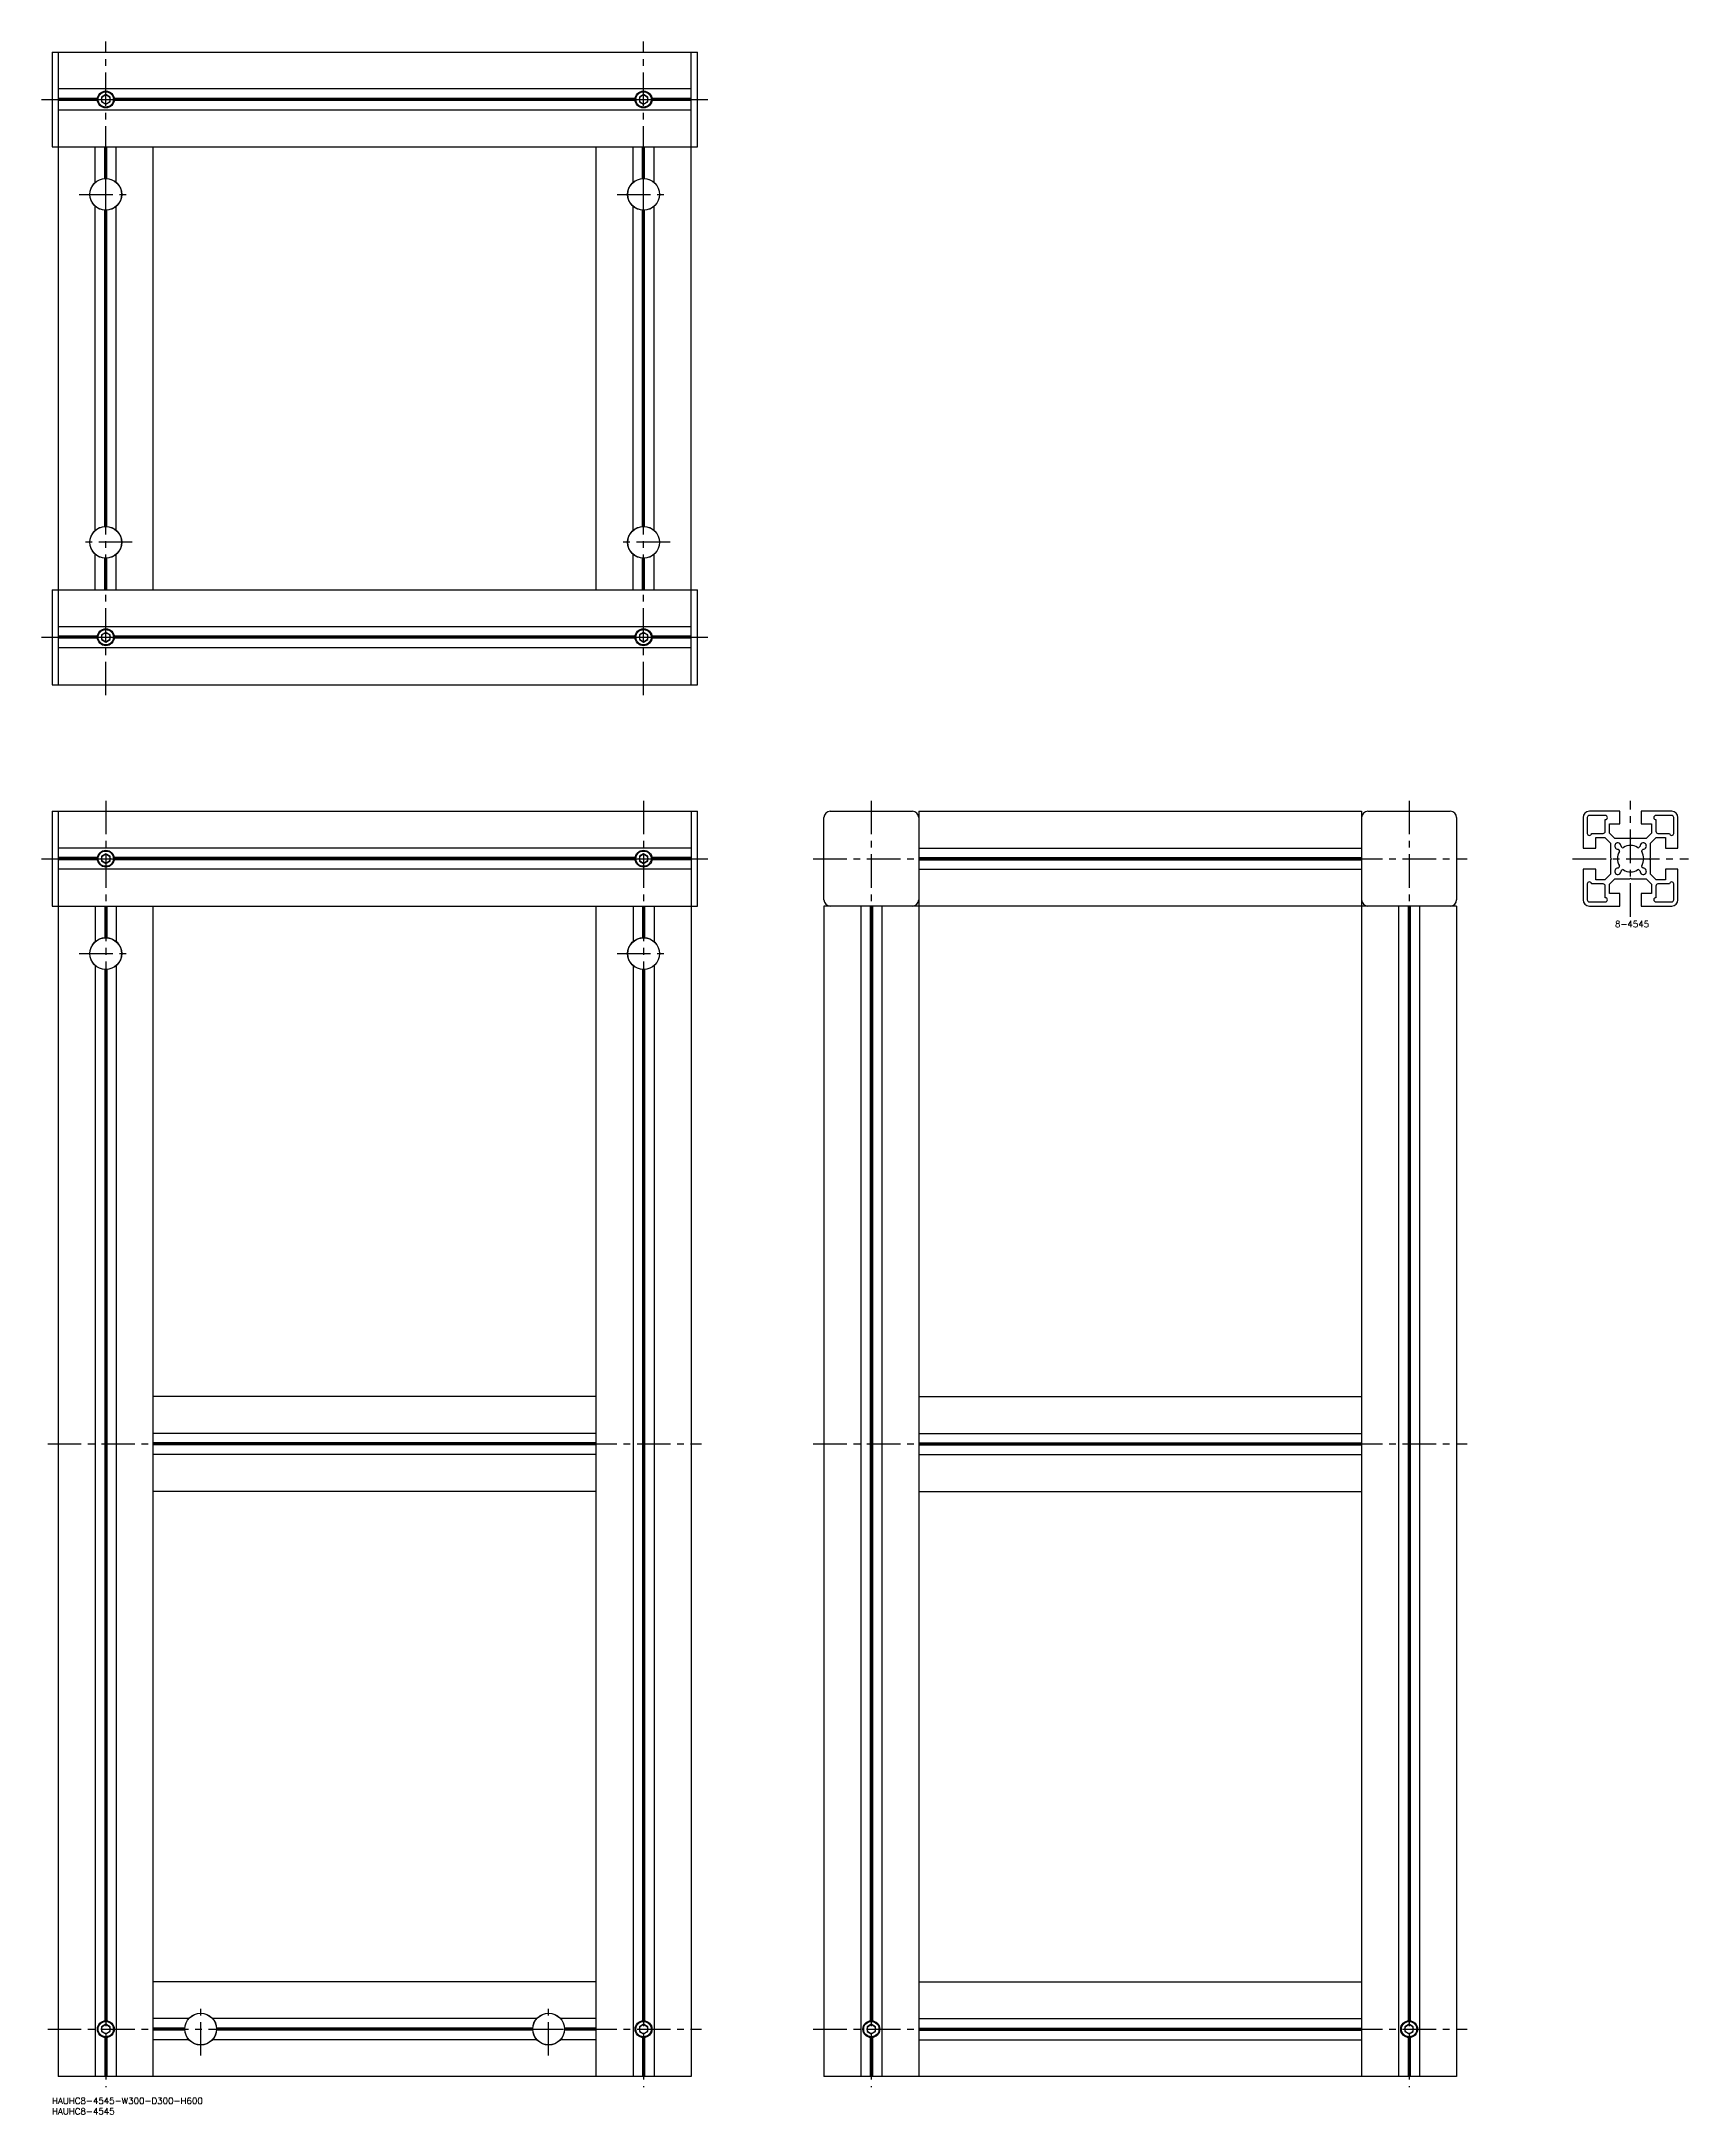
# Model space of a CAD drawing. Extents: x -5 to 776, y -8 to 975.
import ezdxf

# ---------------------------------------------------------------- set-up
doc = ezdxf.new("R2010")
doc.units = 0
doc.header["$LTSCALE"] = 0.5
doc.linetypes.add('CENTER', pattern=[50.8, 31.75, -6.35, 6.35, -6.35])
for name, color, linetype in [('MSM_CENTER', 1, 'CENTER'), ('MSM_CONTINUOUS', 7, 'CONTINUOUS'), ('MSM_NARROW', 5, 'CONTINUOUS'), ('MSM_PART_NUMBER', 7, 'CONTINUOUS')]:
    doc.layers.add(name, color=color, linetype=linetype)
doc.styles.get("Standard").update_dxf_attribs({"font": 'txt.shx', "height": 3, "bigfont": 'bigfont.shx'})

# ---------------------------------------------------------------- blocks, each defined once
blk = doc.blocks.new('*U8')
at = {"layer": 'MSM_PART_NUMBER'}
blk.add_text('HAUHC8-4545-W300-D300-H600', height=3, dxfattribs=at).set_placement((0, -3))
blk = doc.blocks.new('*U9')
at = {"layer": 'MSM_PART_NUMBER'}
blk.add_text('HAUHC8-4545', height=3, dxfattribs=at).set_placement((0, -8))
blk = doc.blocks.new('*U10')
at = {"layer": 'MSM_PART_NUMBER'}
blk.add_text('8-4545', height=3, dxfattribs=at).set_placement((741.12, 554.97))

msp = doc.modelspace()

# ---------------------------------------------------------------- linework, layer by layer
at = {"layer": 'MSM_CENTER'}
for p, q in [((25.5, 665), (25.5, 975)), ((280.5, 665), (280.5, 975)), ((-5, 947.5), (311, 947.5)), ((12.95, 902.5), (38.05, 902.5)), ((267.95, 902.5), (293.05, 902.5)), ((38.05, 737.5), (12.95, 737.5)), ((293.05, 737.5), (267.95, 737.5)), ((-5, 692.5), (311, 692.5)), ((25.5, 615), (25.5, 5)), ((280.5, 615), (280.5, 5)), ((388.5, 615), (388.5, 5)), ((643.5, 615), (643.5, 5)), ((748.5, 560), (748.5, 615)), ((-5, 587.5), (311, 587.5)), ((361, 587.5), (671, 587.5)), ((721, 587.5), (776, 587.5)), ((12.95, 542.5), (38.05, 542.5)), ((267.95, 542.5), (293.05, 542.5)), ((-2, 310), (308, 310)), ((361, 310), (671, 310)), ((70.5, 19.95), (70.5, 45.05)), ((235.5, 19.95), (235.5, 45.05)), ((-2, 32.5), (308, 32.5)), ((361, 32.5), (671, 32.5))]:
    msp.add_line(p, q, dxfattribs=at)
at = {"layer": 'MSM_CONTINUOUS'}
for p, q in [((0, 970), (306, 970)), ((0, 970), (0, 925)), ((3, 970), (3, 670)), ((303, 670), (303, 970)), ((306, 925), (306, 970)), ((303, 952.5), (3, 952.5)), ((21.53, 948.02), (3, 948.02)), ((21.5, 947.5), (3, 947.5)), ((21.53, 946.98), (3, 946.98)), ((25.5, 949.81), (23.5, 948.65)), ((23.5, 948.65), (23.5, 946.35)), ((23.5, 946.35), (25.5, 945.19)), ((27.5, 948.65), (25.5, 949.81)), ((25.5, 945.19), (27.5, 946.35)), ((27.5, 946.35), (27.5, 948.65)), ((276.53, 948.02), (29.47, 948.02)), ((276.53, 946.98), (29.47, 946.98)), ((276.5, 947.5), (29.5, 947.5)), ((280.5, 949.81), (278.5, 948.65)), ((278.5, 948.65), (278.5, 946.35)), ((278.5, 946.35), (280.5, 945.19)), ((282.5, 948.65), (280.5, 949.81)), ((280.5, 945.19), (282.5, 946.35)), ((282.5, 946.35), (282.5, 948.65)), ((303, 948.02), (284.47, 948.02)), ((303, 946.98), (284.47, 946.98)), ((303, 947.5), (284.5, 947.5)), ((303, 942.5), (3, 942.5)), ((0, 925), (306, 925)), ((20.5, 908.16), (20.5, 925)), ((24.98, 910.03), (24.98, 925)), ((25.5, 910.05), (25.5, 925)), ((26.02, 910.03), (26.02, 925)), ((30.5, 908.16), (30.5, 925)), ((48, 715), (48, 925)), ((258, 715), (258, 925)), ((275.5, 908.16), (275.5, 925)), ((279.98, 910.03), (279.98, 925)), ((280.5, 910.05), (280.5, 925)), ((281.02, 910.03), (281.02, 925)), ((285.5, 908.16), (285.5, 925)), ((22.5, 909.43), (22.5, 909.37)), ((28.5, 909.37), (28.5, 909.43)), ((277.5, 909.43), (277.5, 909.37)), ((283.5, 909.37), (283.5, 909.43)), ((20.5, 743.16), (20.5, 896.84)), ((24.98, 745.03), (24.98, 894.97)), ((25.5, 745.05), (25.5, 894.95)), ((26.02, 745.03), (26.02, 894.97)), ((30.5, 743.16), (30.5, 896.84)), ((275.5, 743.16), (275.5, 896.84)), ((279.98, 745.03), (279.98, 894.97)), ((280.5, 745.05), (280.5, 894.95)), ((281.02, 745.03), (281.02, 894.97)), ((285.5, 743.16), (285.5, 896.84)), ((20.5, 715), (20.5, 731.84)), ((22.5, 730.63), (22.5, 730.57)), ((24.98, 715), (24.98, 729.97)), ((25.5, 715), (25.5, 729.95)), ((26.02, 715), (26.02, 729.97)), ((28.5, 730.57), (28.5, 730.63)), ((30.5, 715), (30.5, 731.84)), ((275.5, 715), (275.5, 731.84)), ((277.5, 730.63), (277.5, 730.57)), ((279.98, 715), (279.98, 729.97)), ((280.5, 715), (280.5, 729.95)), ((281.02, 715), (281.02, 729.97)), ((283.5, 730.57), (283.5, 730.63)), ((285.5, 715), (285.5, 731.84)), ((0, 715), (306, 715)), ((0, 715), (0, 670)), ((306, 670), (306, 715)), ((303, 697.5), (3, 697.5)), ((21.53, 693.02), (3, 693.02)), ((21.5, 692.5), (3, 692.5)), ((21.53, 691.98), (3, 691.98)), ((25.5, 694.81), (23.5, 693.65)), ((23.5, 693.65), (23.5, 691.35)), ((23.5, 691.35), (25.5, 690.19)), ((27.5, 693.65), (25.5, 694.81)), ((25.5, 690.19), (27.5, 691.35)), ((27.5, 691.35), (27.5, 693.65)), ((276.53, 693.02), (29.47, 693.02)), ((276.53, 691.98), (29.47, 691.98)), ((276.5, 692.5), (29.5, 692.5)), ((280.5, 694.81), (278.5, 693.65)), ((278.5, 693.65), (278.5, 691.35)), ((278.5, 691.35), (280.5, 690.19)), ((282.5, 693.65), (280.5, 694.81)), ((280.5, 690.19), (282.5, 691.35)), ((282.5, 691.35), (282.5, 693.65)), ((303, 693.02), (284.47, 693.02)), ((303, 691.98), (284.47, 691.98)), ((303, 692.5), (284.5, 692.5)), ((303, 687.5), (3, 687.5)), ((0, 670), (306, 670)), ((0, 610), (0, 565)), ((0, 610), (306, 610)), ((3, 610), (3, 10)), ((303, 610), (303, 10)), ((306, 565), (306, 610)), ((369, 610), (408, 610)), ((411, 610), (411, 10)), ((411, 610), (621, 610)), ((621, 610), (621, 10)), ((624, 610), (663, 610)), ((743.5, 610), (729, 610)), ((743.5, 604), (743.5, 610)), ((768, 610), (753.5, 610)), ((753.5, 610), (753.5, 604)), ((366, 568), (366, 607)), ((666, 607), (666, 568)), ((726, 607), (726, 592.5)), ((728, 607), (728, 599.5)), ((736.5, 608), (729, 608)), ((736.5, 600.5), (736.5, 606)), ((738.5, 599.62), (738.5, 604)), ((738.5, 604), (743.5, 604)), ((753.5, 604), (758.5, 604)), ((758.5, 604), (758.5, 599.62)), ((768, 608), (760.5, 608)), ((760.5, 606), (760.5, 600.5)), ((769, 599.5), (769, 607)), ((771, 592.5), (771, 607)), ((303, 592.5), (3, 592.5)), ((25.5, 589.81), (23.5, 588.65)), ((27.5, 588.65), (25.5, 589.81)), ((280.5, 589.81), (278.5, 588.65)), ((282.5, 588.65), (280.5, 589.81)), ((411, 592.5), (621, 592.5)), ((726, 592.5), (732, 592.5)), ((730, 599.5), (735.5, 599.5)), ((732, 592.5), (732, 597.5)), ((732, 597.5), (736.38, 597.5)), ((736.38, 597.5), (739, 594.88)), ((741.12, 597), (738.5, 599.62)), ((739, 594.88), (739, 588.02)), ((747.98, 597), (741.12, 597)), ((742.58, 592), (743.14, 591.45)), ((744.55, 592.86), (744, 593.42)), ((748.5, 596.7), (747.98, 597)), ((749.02, 597), (748.5, 596.7)), ((755.88, 597), (749.02, 597)), ((753, 593.42), (752.45, 592.86)), ((753.86, 591.45), (754.42, 592)), ((758.5, 599.62), (755.88, 597)), ((758, 594.88), (760.62, 597.5)), ((758, 588.02), (758, 594.88)), ((760.62, 597.5), (765, 597.5)), ((761.5, 599.5), (767, 599.5)), ((765, 597.5), (765, 592.5)), ((765, 592.5), (771, 592.5)), ((21.53, 588.02), (3, 588.02)), ((21.5, 587.5), (3, 587.5)), ((21.53, 586.98), (3, 586.98)), ((303, 582.5), (3, 582.5)), ((23.5, 588.65), (23.5, 586.35)), ((23.5, 586.35), (25.5, 585.19)), ((25.5, 585.19), (27.5, 586.35)), ((27.5, 586.35), (27.5, 588.65)), ((276.53, 588.02), (29.47, 588.02)), ((276.53, 586.98), (29.47, 586.98)), ((276.5, 587.5), (29.5, 587.5)), ((278.5, 588.65), (278.5, 586.35)), ((278.5, 586.35), (280.5, 585.19)), ((280.5, 585.19), (282.5, 586.35)), ((282.5, 586.35), (282.5, 588.65)), ((303, 588.02), (284.47, 588.02)), ((303, 586.98), (284.47, 586.98)), ((303, 587.5), (284.5, 587.5)), ((411, 588.02), (621, 588.02)), ((411, 587.5), (621, 587.5)), ((411, 586.98), (621, 586.98)), ((411, 582.5), (621, 582.5)), ((732, 582.5), (726, 582.5)), ((726, 582.5), (726, 568)), ((732, 577.5), (732, 582.5)), ((739, 580.12), (736.38, 577.5)), ((739, 588.02), (739.3, 587.5)), ((739.3, 587.5), (739, 586.98)), ((739, 586.98), (739, 580.12)), ((743.14, 583.55), (742.58, 583)), ((744, 581.58), (744.55, 582.14)), ((752.45, 582.14), (753, 581.58)), ((754.42, 583), (753.86, 583.55)), ((757.7, 587.5), (758, 588.02)), ((758, 586.98), (757.7, 587.5)), ((758, 580.12), (758, 586.98)), ((760.62, 577.5), (758, 580.12)), ((771, 582.5), (765, 582.5)), ((765, 582.5), (765, 577.5)), ((771, 568), (771, 582.5)), ((728, 575.5), (728, 568)), ((735.5, 575.5), (730, 575.5)), ((736.38, 577.5), (732, 577.5)), ((736.5, 569), (736.5, 574.5)), ((738.5, 575.38), (741.12, 578)), ((738.5, 571), (738.5, 575.38)), ((743.5, 571), (738.5, 571)), ((741.12, 578), (747.98, 578)), ((743.5, 565), (743.5, 571)), ((747.98, 578), (748.5, 578.3)), ((748.5, 578.3), (749.02, 578)), ((749.02, 578), (755.88, 578)), ((758.5, 571), (753.5, 571)), ((753.5, 571), (753.5, 565)), ((755.88, 578), (758.5, 575.38)), ((758.5, 575.38), (758.5, 571)), ((760.5, 574.5), (760.5, 569)), ((765, 577.5), (760.62, 577.5)), ((767, 575.5), (761.5, 575.5)), ((769, 568), (769, 575.5)), ((0, 565), (306, 565)), ((20.5, 565), (20.5, 548.16)), ((24.98, 565), (24.98, 550.03)), ((25.5, 565), (25.5, 550.05)), ((26.02, 565), (26.02, 550.03)), ((30.5, 565), (30.5, 548.16)), ((48, 10), (48, 565)), ((258, 10), (258, 565)), ((275.5, 565), (275.5, 548.16)), ((279.98, 565), (279.98, 550.03)), ((280.5, 565), (280.5, 550.05)), ((281.02, 565), (281.02, 550.03)), ((285.5, 565), (285.5, 548.16)), ((666, 565), (366, 565)), ((366, 565), (366, 10)), ((383.5, 565), (383.5, 10)), ((387.98, 565), (387.98, 36.47)), ((388.5, 565), (388.5, 36.5)), ((389.02, 565), (389.02, 36.47)), ((393.5, 565), (393.5, 10)), ((638.5, 565), (638.5, 10)), ((642.98, 565), (642.98, 36.47)), ((643.5, 565), (643.5, 36.5)), ((644.02, 565), (644.02, 36.47)), ((648.5, 565), (648.5, 10)), ((666, 565), (666, 10)), ((729, 567), (736.5, 567)), ((729, 565), (743.5, 565)), ((753.5, 565), (768, 565)), ((760.5, 567), (768, 567)), ((22.5, 549.43), (22.5, 549.37)), ((28.5, 549.37), (28.5, 549.43)), ((277.5, 549.43), (277.5, 549.37)), ((283.5, 549.37), (283.5, 549.43)), ((20.5, 536.84), (20.5, 10)), ((24.98, 534.97), (24.98, 36.47)), ((25.5, 534.95), (25.5, 36.5)), ((26.02, 534.97), (26.02, 36.47)), ((30.5, 536.84), (30.5, 10)), ((275.5, 536.84), (275.5, 10)), ((279.98, 534.97), (279.98, 36.47)), ((280.5, 534.95), (280.5, 36.5)), ((281.02, 534.97), (281.02, 36.47)), ((285.5, 536.84), (285.5, 10)), ((258, 332.5), (48, 332.5)), ((411, 332.5), (621, 332.5)), ((258, 315), (48, 315)), ((411, 315), (621, 315)), ((258, 310.52), (48, 310.52)), ((258, 310), (48, 310)), ((258, 309.48), (48, 309.48)), ((258, 305), (48, 305)), ((411, 310.52), (621, 310.52)), ((411, 310), (621, 310)), ((411, 309.48), (621, 309.48)), ((411, 305), (621, 305)), ((258, 287.5), (48, 287.5)), ((411, 287.5), (621, 287.5)), ((258, 55), (48, 55)), ((411, 55), (621, 55)), ((25.5, 34.81), (23.5, 33.65)), ((23.5, 33.65), (23.5, 31.35)), ((23.5, 31.35), (25.5, 30.19)), ((27.5, 33.65), (25.5, 34.81)), ((25.5, 30.19), (27.5, 31.35)), ((27.5, 31.35), (27.5, 33.65)), ((64.84, 37.5), (48, 37.5)), ((62.97, 33.02), (48, 33.02)), ((62.95, 32.5), (48, 32.5)), ((62.97, 31.98), (48, 31.98)), ((63.63, 35.5), (63.57, 35.5)), ((63.57, 29.5), (63.63, 29.5)), ((229.84, 37.5), (76.16, 37.5)), ((227.97, 33.02), (78.03, 33.02)), ((227.97, 31.98), (78.03, 31.98)), ((227.95, 32.5), (78.05, 32.5)), ((258, 37.5), (241.16, 37.5)), ((242.37, 35.5), (242.43, 35.5)), ((242.43, 29.5), (242.37, 29.5)), ((258, 33.02), (243.03, 33.02)), ((258, 31.98), (243.03, 31.98)), ((258, 32.5), (243.05, 32.5)), ((280.5, 34.81), (278.5, 33.65)), ((278.5, 33.65), (278.5, 31.35)), ((278.5, 31.35), (280.5, 30.19)), ((282.5, 33.65), (280.5, 34.81)), ((280.5, 30.19), (282.5, 31.35)), ((282.5, 31.35), (282.5, 33.65)), ((388.5, 34.81), (386.5, 33.65)), ((386.5, 33.65), (386.5, 31.35)), ((386.5, 31.35), (388.5, 30.19)), ((390.5, 33.65), (388.5, 34.81)), ((388.5, 30.19), (390.5, 31.35)), ((390.5, 31.35), (390.5, 33.65)), ((411, 37.5), (621, 37.5)), ((411, 33.02), (621, 33.02)), ((411, 32.5), (621, 32.5)), ((411, 31.98), (621, 31.98)), ((643.5, 34.81), (641.5, 33.65)), ((641.5, 33.65), (641.5, 31.35)), ((641.5, 31.35), (643.5, 30.19)), ((645.5, 33.65), (643.5, 34.81)), ((643.5, 30.19), (645.5, 31.35)), ((645.5, 31.35), (645.5, 33.65)), ((24.98, 28.53), (24.98, 10)), ((25.5, 28.5), (25.5, 10)), ((26.02, 28.53), (26.02, 10)), ((64.84, 27.5), (48, 27.5)), ((229.84, 27.5), (76.16, 27.5)), ((258, 27.5), (241.16, 27.5)), ((279.98, 28.53), (279.98, 10)), ((280.5, 28.5), (280.5, 10)), ((281.02, 28.53), (281.02, 10)), ((387.98, 28.53), (387.98, 10)), ((388.5, 28.5), (388.5, 10)), ((389.02, 28.53), (389.02, 10)), ((411, 27.5), (621, 27.5)), ((642.98, 28.53), (642.98, 10)), ((643.5, 28.5), (643.5, 10)), ((644.02, 28.53), (644.02, 10)), ((303, 10), (3, 10)), ((666, 10), (366, 10))]:
    msp.add_line(p, q, dxfattribs=at)
for centre, radius in [((25.5, 947.5), 4), ((25.5, 947.5), 3.63), ((25.5, 947.5), 2), ((280.5, 947.5), 4), ((280.5, 947.5), 3.63), ((280.5, 947.5), 2), ((25.5, 902.5), 7.55), ((25.5, 902.5), 7.5), ((280.5, 902.5), 7.55), ((280.5, 902.5), 7.5), ((25.5, 737.5), 7.55), ((25.5, 737.5), 7.5), ((280.5, 737.5), 7.55), ((280.5, 737.5), 7.5), ((25.5, 692.5), 4), ((25.5, 692.5), 3.63), ((25.5, 692.5), 2), ((280.5, 692.5), 4), ((280.5, 692.5), 3.63), ((280.5, 692.5), 2), ((25.5, 587.5), 4), ((25.5, 587.5), 3.63), ((280.5, 587.5), 4), ((280.5, 587.5), 3.63), ((25.5, 587.5), 2), ((280.5, 587.5), 2), ((25.5, 542.5), 7.55), ((25.5, 542.5), 7.5), ((280.5, 542.5), 7.55), ((280.5, 542.5), 7.5), ((70.5, 32.5), 7.55), ((70.5, 32.5), 7.5), ((235.5, 32.5), 7.55), ((235.5, 32.5), 7.5), ((25.5, 32.5), 4), ((25.5, 32.5), 3.63), ((25.5, 32.5), 2), ((280.5, 32.5), 4), ((280.5, 32.5), 3.63), ((280.5, 32.5), 2), ((388.5, 32.5), 4), ((388.5, 32.5), 3.63), ((388.5, 32.5), 2), ((643.5, 32.5), 4), ((643.5, 32.5), 3.63), ((643.5, 32.5), 2)]:
    msp.add_circle(centre, radius, dxfattribs=at)
for centre, radius, start, end in [((369, 607), 3, 90, 180), ((408, 607), 3, 0, 90), ((624, 607), 3, 90, 180), ((663, 607), 3, 0, 90), ((729, 607), 3, 90, 180), ((768, 607), 3, 0, 90), ((729, 607), 1, 90, 180), ((735.5, 600.5), 1, 270, 0), ((736.5, 607), 1, 270, 90), ((760.5, 607), 1, 90, 270), ((761.5, 600.5), 1, 180, 270), ((768, 607), 1, 0, 90), ((729, 599.5), 1, 180, 0), ((742.5, 593.5), 1.5, 356.81031, 273.18969), ((748.5, 587.5), 6.25, 147.83959, 212.16041), ((742.79, 591.09), 0.5, 327.83958, 45), ((744.91, 593.21), 0.5, 225, 302.16041), ((748.5, 587.5), 6.25, 57.83959, 122.16041), ((752.09, 593.21), 0.5, 237.83958, 315), ((754.5, 593.5), 1.5, 266.81031, 183.18969), ((754.21, 591.09), 0.5, 135, 212.16041), ((748.5, 587.5), 6.25, 327.83959, 32.16041), ((768, 599.5), 1, 180, 0), ((742.5, 581.5), 1.5, 86.81031, 3.18969), ((742.79, 583.91), 0.5, 315, 32.16041), ((744.91, 581.79), 0.5, 57.83958, 135), ((748.5, 587.5), 6.25, 237.83959, 302.16041), ((752.09, 581.79), 0.5, 45, 122.1604), ((754.5, 581.5), 1.5, 176.81031, 93.18969), ((754.21, 583.91), 0.5, 147.83959, 225), ((729, 575.5), 1, 0, 180), ((735.5, 574.5), 1, 0, 90), ((761.5, 574.5), 1, 90, 180), ((768, 575.5), 1, 0, 180), ((369, 568), 3, 180, 270), ((408, 568), 3, 270, 0), ((624, 568), 3, 180, 270), ((663, 568), 3, 270, 0), ((729, 568), 3, 180, 270), ((729, 568), 1, 180, 270), ((736.5, 568), 1, 270, 90), ((760.5, 568), 1, 90, 270), ((768, 568), 1, 270, 0), ((768, 568), 3, 270, 0)]:
    msp.add_arc(centre, radius, start, end, dxfattribs=at)
at = {"layer": 'MSM_NARROW'}
for p, q in [((23.04, 909.64), (23.04, 909.59)), ((27.96, 909.64), (27.96, 909.59)), ((278.04, 909.64), (278.04, 909.59)), ((282.96, 909.64), (282.96, 909.59)), ((23.04, 730.36), (23.04, 730.41)), ((27.96, 730.36), (27.96, 730.41)), ((278.04, 730.36), (278.04, 730.41)), ((282.96, 730.36), (282.96, 730.41)), ((23.04, 549.64), (23.04, 549.59)), ((27.96, 549.64), (27.96, 549.59)), ((278.04, 549.64), (278.04, 549.59)), ((282.96, 549.64), (282.96, 549.59)), ((63.36, 34.96), (63.41, 34.96)), ((63.36, 30.04), (63.41, 30.04)), ((242.64, 34.96), (242.59, 34.96)), ((242.64, 30.04), (242.59, 30.04))]:
    msp.add_line(p, q, dxfattribs=at)

# ---------------------------------------------------------------- block references
at = {"layer": 'MSM_CONTINUOUS'}
for name in ['*U10', '*U8', '*U9']:
    msp.add_blockref(name, (0, 0), dxfattribs=at)

doc.saveas('drawing.dxf')
